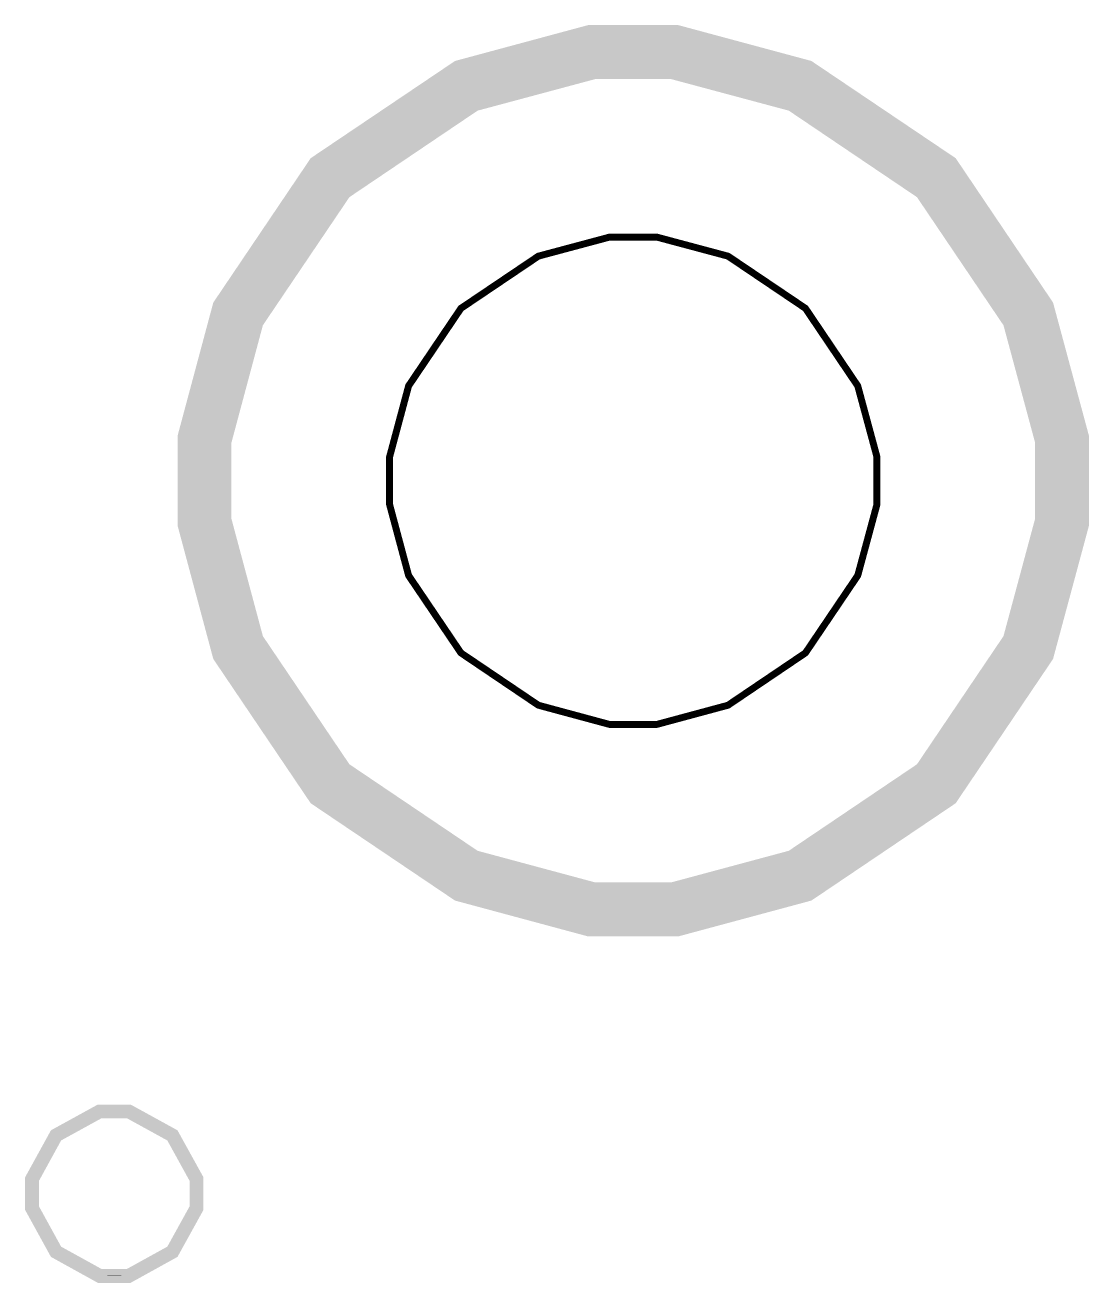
# Model space of a CAD drawing. Extents: x 0.7 to 27.4, y 1.6 to 10.2.
# Drawn here: x 1.7576 to 2.1668, y 5.4426 to 5.9266 of the extents above; entities that cross this region are included whole.
import ezdxf

# ---------------------------------------------------------------- set-up
doc = ezdxf.new("R2010")
doc.units = 0
doc.header["$MEASUREMENT"] = 0
doc.layers.add('Layer1', color=50, linetype='Continuous')

msp = doc.modelspace()

# ---------------------------------------------------------------- linework, layer by layer
at = {"color": 0}
for points, const_width in [([(1.99154, 5.91624), (1.97547, 5.91624), (1.92731, 5.90326), (1.87489, 5.86794), (1.83951, 5.81549), (1.82661, 5.76736), (1.82661, 5.75131), (1.82661, 5.73529), (1.83951, 5.68712), (1.87489, 5.63471), (1.92731, 5.59933), (1.97547, 5.58637), (1.99154, 5.58637), (2.00754, 5.58637), (2.05572, 5.59933), (2.10813, 5.63471), (2.1435, 5.68712), (2.15647, 5.73529), (2.15647, 5.75131), (2.15647, 5.76736), (2.1435, 5.81549), (2.10813, 5.86794), (2.05572, 5.90326), (2.00754, 5.91624), (1.99154, 5.91624)], 0.02067), ([(1.99154, 5.91618), (1.97547, 5.91618), (1.92731, 5.90326), (1.87489, 5.86789), (1.83951, 5.81549), (1.82661, 5.76731), (1.82661, 5.75125), (1.82661, 5.73525), (1.83951, 5.68707), (1.87489, 5.63465), (1.92731, 5.59928), (1.97547, 5.58632), (1.99154, 5.58632), (2.00754, 5.58632), (2.05572, 5.59928), (2.10813, 5.63465), (2.1435, 5.68707), (2.15647, 5.73525), (2.15647, 5.75125), (2.15647, 5.76731), (2.1435, 5.81549), (2.10813, 5.86789), (2.05572, 5.90326), (2.00754, 5.91618), (1.99154, 5.91618)], 0.02067), ([(1.99154, 5.91618), (1.97547, 5.91618), (1.92731, 5.90326), (1.87489, 5.86789), (1.83951, 5.81549), (1.82661, 5.76731), (1.82661, 5.75125), (1.82661, 5.73525), (1.83951, 5.68707), (1.87489, 5.63465), (1.92731, 5.59928), (1.97547, 5.58632), (1.99154, 5.58632), (2.00754, 5.58632), (2.05572, 5.59928), (2.10813, 5.63465), (2.1435, 5.68707), (2.15647, 5.73525), (2.15647, 5.75125), (2.15647, 5.76731), (2.1435, 5.81549), (2.10813, 5.86789), (2.05572, 5.90326), (2.00754, 5.91618), (1.99154, 5.91618)], 0.02067), ([(1.99154, 5.91618), (1.97547, 5.91618), (1.92731, 5.90326), (1.87489, 5.86789), (1.83951, 5.81549), (1.82661, 5.76731), (1.82661, 5.75125), (1.82661, 5.73525), (1.83951, 5.68707), (1.87489, 5.63465), (1.92731, 5.59928), (1.97547, 5.58632), (1.99154, 5.58632), (2.00754, 5.58632), (2.05572, 5.59928), (2.10813, 5.63465), (2.1435, 5.68707), (2.15647, 5.73525), (2.15647, 5.75125), (2.15647, 5.76731), (2.1435, 5.81549), (2.10813, 5.86789), (2.05572, 5.90326), (2.00754, 5.91618), (1.99154, 5.91618)], 0.02067), ([(1.99154, 5.91618), (1.97547, 5.91618), (1.92731, 5.90326), (1.87489, 5.86789), (1.83951, 5.81549), (1.82661, 5.76731), (1.82661, 5.75125), (1.82661, 5.73525), (1.83951, 5.68707), (1.87489, 5.63465), (1.92731, 5.59928), (1.97547, 5.58632), (1.99154, 5.58632), (2.00754, 5.58632), (2.05572, 5.59928), (2.10813, 5.63465), (2.1435, 5.68707), (2.15647, 5.73525), (2.15647, 5.75125), (2.15647, 5.76731), (2.1435, 5.81549), (2.10813, 5.86789), (2.05572, 5.90326), (2.00754, 5.91618), (1.99154, 5.91618)], 0.02067), ([(1.99154, 5.91618), (1.97547, 5.91618), (1.92731, 5.90326), (1.87489, 5.86789), (1.83951, 5.81549), (1.82661, 5.76731), (1.82661, 5.75125), (1.82661, 5.73525), (1.83951, 5.68707), (1.87489, 5.63465), (1.92731, 5.59928), (1.97547, 5.58632), (1.99154, 5.58632), (2.00754, 5.58632), (2.05572, 5.59928), (2.10813, 5.63465), (2.1435, 5.68707), (2.15647, 5.73525), (2.15647, 5.75125), (2.15647, 5.76731), (2.1435, 5.81549), (2.10813, 5.86789), (2.05572, 5.90326), (2.00754, 5.91618), (1.99154, 5.91618)], 0.02067), ([(1.99154, 5.91618), (1.97547, 5.91618), (1.92731, 5.90326), (1.87489, 5.86789), (1.83951, 5.81549), (1.82661, 5.76731), (1.82661, 5.75125), (1.82661, 5.73525), (1.83951, 5.68707), (1.87489, 5.63465), (1.92731, 5.59928), (1.97547, 5.58632), (1.99154, 5.58632), (2.00754, 5.58632), (2.05572, 5.59928), (2.10813, 5.63465), (2.1435, 5.68707), (2.15647, 5.73525), (2.15647, 5.75125), (2.15647, 5.76731), (2.1435, 5.81549), (2.10813, 5.86789), (2.05572, 5.90326), (2.00754, 5.91618), (1.99154, 5.91618)], 0.02067), ([(1.99154, 5.91618), (1.97547, 5.91618), (1.92731, 5.90326), (1.87489, 5.86789), (1.83951, 5.81549), (1.82661, 5.76731), (1.82661, 5.75125), (1.82661, 5.73525), (1.83951, 5.68707), (1.87489, 5.63465), (1.92731, 5.59928), (1.97547, 5.58632), (1.99154, 5.58632), (2.00754, 5.58632), (2.05572, 5.59928), (2.10813, 5.63465), (2.1435, 5.68707), (2.15647, 5.73525), (2.15647, 5.75125), (2.15647, 5.76731), (2.1435, 5.81549), (2.10813, 5.86789), (2.05572, 5.90326), (2.00754, 5.91618), (1.99154, 5.91618)], 0.02067), ([(1.99154, 5.91618), (1.97547, 5.91618), (1.92731, 5.90326), (1.87489, 5.86789), (1.83951, 5.81549), (1.82661, 5.76731), (1.82661, 5.75125), (1.82661, 5.73525), (1.83951, 5.68707), (1.87489, 5.63465), (1.92731, 5.59928), (1.97547, 5.58632), (1.99154, 5.58632), (2.00754, 5.58632), (2.05572, 5.59928), (2.10813, 5.63465), (2.1435, 5.68707), (2.15647, 5.73525), (2.15647, 5.75125), (2.15647, 5.76731), (2.1435, 5.81549), (2.10813, 5.86789), (2.05572, 5.90326), (2.00754, 5.91618), (1.99154, 5.91618)], 0.02067), ([(1.99154, 5.91618), (1.97547, 5.91618), (1.92731, 5.90326), (1.87489, 5.86789), (1.83951, 5.81549), (1.82661, 5.76731), (1.82661, 5.75125), (1.82661, 5.73525), (1.83951, 5.68707), (1.87489, 5.63465), (1.92731, 5.59928), (1.97547, 5.58632), (1.99154, 5.58632), (2.00754, 5.58632), (2.05572, 5.59928), (2.10813, 5.63465), (2.1435, 5.68707), (2.15647, 5.73525), (2.15647, 5.75125), (2.15647, 5.76731), (2.1435, 5.81549), (2.10813, 5.86789), (2.05572, 5.90326), (2.00754, 5.91618), (1.99154, 5.91618)], 0.02067), ([(1.99154, 5.91618), (1.97547, 5.91618), (1.92731, 5.90326), (1.87489, 5.86789), (1.83951, 5.81549), (1.82661, 5.76731), (1.82661, 5.75125), (1.82661, 5.73525), (1.83951, 5.68707), (1.87489, 5.63465), (1.92731, 5.59928), (1.97547, 5.58632), (1.99154, 5.58632), (2.00754, 5.58632), (2.05572, 5.59928), (2.10813, 5.63465), (2.1435, 5.68707), (2.15647, 5.73525), (2.15647, 5.75125), (2.15647, 5.76731), (2.1435, 5.81549), (2.10813, 5.86789), (2.05572, 5.90326), (2.00754, 5.91618), (1.99154, 5.91618)], 0.02067), ([(1.99154, 5.91618), (1.97547, 5.91618), (1.92731, 5.90326), (1.87489, 5.86789), (1.83951, 5.81549), (1.82661, 5.76731), (1.82661, 5.75125), (1.82661, 5.73525), (1.83951, 5.68707), (1.87489, 5.63465), (1.92731, 5.59928), (1.97547, 5.58632), (1.99154, 5.58632), (2.00754, 5.58632), (2.05572, 5.59928), (2.10813, 5.63465), (2.1435, 5.68707), (2.15647, 5.73525), (2.15647, 5.75125), (2.15647, 5.76731), (2.1435, 5.81549), (2.10813, 5.86789), (2.05572, 5.90326), (2.00754, 5.91618), (1.99154, 5.91618)], 0.02067), ([(1.99154, 5.91618), (1.97547, 5.91618), (1.92731, 5.90326), (1.87489, 5.86789), (1.83951, 5.81549), (1.82661, 5.76731), (1.82661, 5.75125), (1.82661, 5.73525), (1.83951, 5.68707), (1.87489, 5.63465), (1.92731, 5.59928), (1.97547, 5.58632), (1.99154, 5.58632), (2.00754, 5.58632), (2.05572, 5.59928), (2.10813, 5.63465), (2.1435, 5.68707), (2.15647, 5.73525), (2.15647, 5.75125), (2.15647, 5.76731), (2.1435, 5.81549), (2.10813, 5.86789), (2.05572, 5.90326), (2.00754, 5.91618), (1.99154, 5.91618)], 0.02067), ([(1.99154, 5.91618), (1.97547, 5.91618), (1.92731, 5.90326), (1.87489, 5.86789), (1.83951, 5.81549), (1.82661, 5.76731), (1.82661, 5.75125), (1.82661, 5.73525), (1.83951, 5.68707), (1.87489, 5.63465), (1.92731, 5.59928), (1.97547, 5.58632), (1.99154, 5.58632), (2.00754, 5.58632), (2.05572, 5.59928), (2.10813, 5.63465), (2.1435, 5.68707), (2.15647, 5.73525), (2.15647, 5.75125), (2.15647, 5.76731), (2.1435, 5.81543), (2.10813, 5.86789), (2.05572, 5.90321), (2.00754, 5.91618), (1.99154, 5.91618)], 0.02067), ([(1.99154, 5.91613), (1.97547, 5.91613), (1.92731, 5.90321), (1.87489, 5.86783), (1.83951, 5.81543), (1.82661, 5.76731), (1.82661, 5.75125), (1.82661, 5.73525), (1.83951, 5.68707), (1.87489, 5.6346), (1.92731, 5.59928), (1.97547, 5.58626), (1.99154, 5.58626), (2.00754, 5.58626), (2.05572, 5.59924), (2.10813, 5.6346), (2.1435, 5.68701), (2.15647, 5.73519), (2.15647, 5.75119), (2.15647, 5.76725), (2.1435, 5.81543), (2.10813, 5.86783), (2.05572, 5.90321), (2.00754, 5.91613), (1.99154, 5.91613)], 0.02067), ([(1.99154, 5.91613), (1.97547, 5.91613), (1.92731, 5.90321), (1.87489, 5.86783), (1.83951, 5.81543), (1.82661, 5.76725), (1.82661, 5.75119), (1.82661, 5.73519), (1.83951, 5.68701), (1.87489, 5.6346), (1.92731, 5.59924), (1.97547, 5.58626), (1.99154, 5.58626), (2.00754, 5.58626), (2.05572, 5.59924), (2.10813, 5.6346), (2.1435, 5.68701), (2.15647, 5.73519), (2.15647, 5.75119), (2.15647, 5.76725), (2.1435, 5.81543), (2.10813, 5.86783), (2.05572, 5.90321), (2.00754, 5.91613), (1.99154, 5.91613)], 0.02067), ([(1.99154, 5.91613), (1.97547, 5.91613), (1.92731, 5.90321), (1.87489, 5.86783), (1.83951, 5.81543), (1.82661, 5.76725), (1.82661, 5.75119), (1.82661, 5.73519), (1.83951, 5.68701), (1.87489, 5.6346), (1.92731, 5.59924), (1.97547, 5.58626), (1.99154, 5.58626), (2.00754, 5.58626), (2.05572, 5.59924), (2.10813, 5.6346), (2.1435, 5.68701), (2.15647, 5.73519), (2.15647, 5.75119), (2.15647, 5.76725), (2.1435, 5.81543), (2.10813, 5.86783), (2.05572, 5.90321), (2.00754, 5.91613), (1.99154, 5.91613)], 0.02067), ([(1.99154, 5.91613), (1.97547, 5.91613), (1.92731, 5.90321), (1.87489, 5.86783), (1.83951, 5.81543), (1.82661, 5.76725), (1.82661, 5.75119), (1.82661, 5.73519), (1.83951, 5.68701), (1.87489, 5.6346), (1.92731, 5.59924), (1.97547, 5.58626), (1.99154, 5.58626), (2.00754, 5.58626), (2.05572, 5.59924), (2.10813, 5.6346), (2.1435, 5.68701), (2.15647, 5.73519), (2.15647, 5.75119), (2.15647, 5.76725), (2.1435, 5.81543), (2.10813, 5.86783), (2.05572, 5.90321), (2.00754, 5.91613), (1.99154, 5.91613)], 0.02067), ([(1.99154, 5.91613), (1.97547, 5.91613), (1.92731, 5.90321), (1.87489, 5.86783), (1.83951, 5.81543), (1.82661, 5.76725), (1.82661, 5.75119), (1.82661, 5.73519), (1.83951, 5.68701), (1.87489, 5.6346), (1.92731, 5.59924), (1.97547, 5.58626), (1.99154, 5.58626), (2.00754, 5.58626), (2.05572, 5.59924), (2.10813, 5.6346), (2.1435, 5.68701), (2.15647, 5.73519), (2.15647, 5.75119), (2.15647, 5.76725), (2.1435, 5.81543), (2.10813, 5.86783), (2.05572, 5.90321), (2.00754, 5.91613), (1.99154, 5.91613)], 0.02067), ([(1.99154, 5.91613), (1.97547, 5.91613), (1.92731, 5.90321), (1.87489, 5.86783), (1.83951, 5.81543), (1.82661, 5.76725), (1.82661, 5.75119), (1.82661, 5.73519), (1.83951, 5.68701), (1.87489, 5.6346), (1.92731, 5.59924), (1.97547, 5.58626), (1.99154, 5.58626), (2.00754, 5.58626), (2.05572, 5.59924), (2.10813, 5.6346), (2.1435, 5.68701), (2.15647, 5.73519), (2.15647, 5.75119), (2.15647, 5.76725), (2.1435, 5.81543), (2.10813, 5.86783), (2.05572, 5.90321), (2.00754, 5.91613), (1.99154, 5.91613)], 0.02067), ([(1.99154, 5.91613), (1.97547, 5.91613), (1.92731, 5.90321), (1.87489, 5.86783), (1.83951, 5.81543), (1.82661, 5.76725), (1.82661, 5.75119), (1.82661, 5.73519), (1.83951, 5.68701), (1.87489, 5.6346), (1.92731, 5.59924), (1.97547, 5.58626), (1.99154, 5.58626), (2.00754, 5.58626), (2.05572, 5.59924), (2.10813, 5.6346), (2.1435, 5.68701), (2.15647, 5.73519), (2.15647, 5.75119), (2.15647, 5.76725), (2.1435, 5.81543), (2.10813, 5.86783), (2.05572, 5.90321), (2.00754, 5.91613), (1.99154, 5.91613)], 0.02067), ([(1.99154, 5.91618), (1.99154, 5.91613), (1.99154, 5.91618)], 0.02067), ([(1.99154, 5.845), (1.98236, 5.845), (1.95503, 5.83768), (1.92524, 5.8176), (1.90511, 5.78776), (1.89779, 5.76042), (1.89779, 5.75125), (1.89779, 5.74214), (1.90511, 5.71479), (1.92524, 5.685), (1.95503, 5.66488), (1.98236, 5.6575), (1.99154, 5.6575), (2.00065, 5.6575), (2.028, 5.66488), (2.05778, 5.685), (2.0779, 5.71479), (2.08529, 5.74214), (2.08529, 5.75125), (2.08529, 5.76042), (2.0779, 5.78776), (2.05778, 5.8176), (2.028, 5.83768), (2.00065, 5.845), (1.99154, 5.845)], 0.00266), ([(1.99154, 5.845), (1.98236, 5.845), (1.95503, 5.83768), (1.92524, 5.8176), (1.90511, 5.78776), (1.89779, 5.76042), (1.89779, 5.75125), (1.89779, 5.74214), (1.90511, 5.71479), (1.92524, 5.685), (1.95503, 5.66488), (1.98236, 5.6575), (1.99154, 5.6575), (2.00065, 5.6575), (2.028, 5.66488), (2.05778, 5.685), (2.0779, 5.71479), (2.08529, 5.74214), (2.08529, 5.75125), (2.08529, 5.76042), (2.0779, 5.78776), (2.05778, 5.8176), (2.028, 5.83768), (2.00065, 5.845), (1.99154, 5.845)], 0.00266), ([(1.99154, 5.845), (1.98236, 5.845), (1.95503, 5.83768), (1.92524, 5.8176), (1.90511, 5.78776), (1.89779, 5.76042), (1.89779, 5.75125), (1.89779, 5.74214), (1.90511, 5.71479), (1.92524, 5.685), (1.95503, 5.66488), (1.98236, 5.6575), (1.99154, 5.6575), (2.00065, 5.6575), (2.028, 5.66488), (2.05778, 5.685), (2.0779, 5.71479), (2.08529, 5.74214), (2.08529, 5.75125), (2.08529, 5.76042), (2.0779, 5.78776), (2.05778, 5.8176), (2.028, 5.83768), (2.00065, 5.845), (1.99154, 5.845)], 0.00266), ([(1.99154, 5.845), (1.98236, 5.845), (1.95503, 5.83768), (1.92524, 5.8176), (1.90511, 5.78776), (1.89779, 5.76042), (1.89779, 5.75125), (1.89779, 5.74214), (1.90511, 5.71479), (1.92524, 5.685), (1.95503, 5.66488), (1.98236, 5.6575), (1.99154, 5.6575), (2.00065, 5.6575), (2.028, 5.66488), (2.05778, 5.685), (2.0779, 5.71479), (2.08529, 5.74214), (2.08529, 5.75125), (2.08529, 5.76042), (2.0779, 5.78776), (2.05778, 5.8176), (2.028, 5.83768), (2.00065, 5.845), (1.99154, 5.845)], 0.00266), ([(1.99154, 5.845), (1.98236, 5.845), (1.95503, 5.83768), (1.92524, 5.8176), (1.90511, 5.78776), (1.89779, 5.76042), (1.89779, 5.75125), (1.89779, 5.74214), (1.90511, 5.71479), (1.92524, 5.685), (1.95503, 5.66488), (1.98236, 5.6575), (1.99154, 5.6575), (2.00065, 5.6575), (2.028, 5.66488), (2.05778, 5.685), (2.0779, 5.71479), (2.08529, 5.74214), (2.08529, 5.75125), (2.08529, 5.76042), (2.0779, 5.78776), (2.05778, 5.8176), (2.028, 5.83768), (2.00065, 5.845), (1.99154, 5.845)], 0.00266), ([(1.99154, 5.845), (1.98236, 5.845), (1.95503, 5.83768), (1.92524, 5.8176), (1.90511, 5.78776), (1.89779, 5.76042), (1.89779, 5.75125), (1.89779, 5.74214), (1.90511, 5.71479), (1.92524, 5.685), (1.95503, 5.66488), (1.98236, 5.6575), (1.99154, 5.6575), (2.00065, 5.6575), (2.028, 5.66488), (2.05778, 5.685), (2.0779, 5.71479), (2.08529, 5.74214), (2.08529, 5.75125), (2.08529, 5.76042), (2.0779, 5.78776), (2.05778, 5.8176), (2.028, 5.83768), (2.00065, 5.845), (1.99154, 5.845)], 0.00266), ([(1.99154, 5.845), (1.98236, 5.845), (1.95503, 5.83768), (1.92524, 5.8176), (1.90511, 5.78776), (1.89779, 5.76042), (1.89779, 5.75125), (1.89779, 5.74214), (1.90511, 5.71479), (1.92524, 5.685), (1.95503, 5.66488), (1.98236, 5.6575), (1.99154, 5.6575), (2.00065, 5.6575), (2.028, 5.66488), (2.05778, 5.685), (2.0779, 5.71479), (2.08529, 5.74214), (2.08529, 5.75125), (2.08529, 5.76042), (2.0779, 5.78776), (2.05778, 5.8176), (2.028, 5.83768), (2.00065, 5.845), (1.99154, 5.845)], 0.00266), ([(1.99154, 5.845), (1.98236, 5.845), (1.95503, 5.83768), (1.92524, 5.8176), (1.90511, 5.78776), (1.89779, 5.76042), (1.89779, 5.75125), (1.89779, 5.74214), (1.90511, 5.71479), (1.92524, 5.685), (1.95503, 5.66488), (1.98236, 5.6575), (1.99154, 5.6575), (2.00065, 5.6575), (2.028, 5.66488), (2.05778, 5.685), (2.0779, 5.71479), (2.08529, 5.74214), (2.08529, 5.75125), (2.08529, 5.76042), (2.0779, 5.78776), (2.05778, 5.8176), (2.028, 5.83768), (2.00065, 5.845), (1.99154, 5.845)], 0.00266), ([(1.99154, 5.845), (1.98236, 5.845), (1.95503, 5.83768), (1.92524, 5.8176), (1.90511, 5.78776), (1.89779, 5.76042), (1.89779, 5.75125), (1.89779, 5.74214), (1.90511, 5.71479), (1.92524, 5.685), (1.95503, 5.66488), (1.98236, 5.6575), (1.99154, 5.6575), (2.00065, 5.6575), (2.028, 5.66488), (2.05778, 5.685), (2.0779, 5.71479), (2.08529, 5.74214), (2.08529, 5.75125), (2.08529, 5.76042), (2.0779, 5.78776), (2.05778, 5.8176), (2.028, 5.83768), (2.00065, 5.845), (1.99154, 5.845)], 0.00266), ([(1.99154, 5.845), (1.98236, 5.845), (1.95503, 5.83768), (1.92524, 5.8176), (1.90511, 5.78776), (1.89779, 5.76042), (1.89779, 5.75125), (1.89779, 5.74214), (1.90511, 5.71479), (1.92524, 5.685), (1.95503, 5.66488), (1.98236, 5.6575), (1.99154, 5.6575), (2.00065, 5.6575), (2.028, 5.66488), (2.05778, 5.685), (2.0779, 5.71479), (2.08529, 5.74214), (2.08529, 5.75125), (2.08529, 5.76042), (2.0779, 5.78776), (2.05778, 5.8176), (2.028, 5.83768), (2.00065, 5.845), (1.99154, 5.845)], 0.00266), ([(1.99154, 5.845), (1.98236, 5.845), (1.95503, 5.83768), (1.92524, 5.8176), (1.90511, 5.78776), (1.89779, 5.76042), (1.89779, 5.75125), (1.89779, 5.74214), (1.90511, 5.71479), (1.92524, 5.685), (1.95503, 5.66488), (1.98236, 5.6575), (1.99154, 5.6575), (2.00065, 5.6575), (2.028, 5.66488), (2.05778, 5.685), (2.0779, 5.71479), (2.08529, 5.74214), (2.08529, 5.75125), (2.08529, 5.76042), (2.0779, 5.78776), (2.05778, 5.8176), (2.028, 5.83768), (2.00065, 5.845), (1.99154, 5.845)], 0.00266), ([(1.99154, 5.845), (1.98236, 5.845), (1.95503, 5.83768), (1.92524, 5.8176), (1.90511, 5.78776), (1.89779, 5.76042), (1.89779, 5.75125), (1.89779, 5.74214), (1.90511, 5.71479), (1.92524, 5.685), (1.95503, 5.66488), (1.98236, 5.6575), (1.99154, 5.6575), (2.00065, 5.6575), (2.028, 5.66488), (2.05778, 5.685), (2.0779, 5.71479), (2.08529, 5.74214), (2.08529, 5.75125), (2.08529, 5.76042), (2.0779, 5.78776), (2.05778, 5.8176), (2.028, 5.83768), (2.00065, 5.845), (1.99154, 5.845)], 0.00266), ([(1.99154, 5.845), (1.98236, 5.845), (1.95503, 5.83768), (1.92524, 5.8176), (1.90511, 5.78776), (1.89779, 5.76042), (1.89779, 5.75125), (1.89779, 5.74214), (1.90511, 5.71479), (1.92524, 5.685), (1.95503, 5.66488), (1.98236, 5.6575), (1.99154, 5.6575), (2.00065, 5.6575), (2.028, 5.66488), (2.05778, 5.685), (2.0779, 5.71479), (2.08529, 5.74214), (2.08529, 5.75125), (2.08529, 5.76042), (2.0779, 5.78776), (2.05778, 5.8176), (2.028, 5.83768), (2.00065, 5.845), (1.99154, 5.845)], 0.00266), ([(1.99154, 5.845), (1.98236, 5.845), (1.95503, 5.83768), (1.92524, 5.8176), (1.90511, 5.78776), (1.89779, 5.76042), (1.89779, 5.75125), (1.89779, 5.74214), (1.90511, 5.71479), (1.92524, 5.685), (1.95503, 5.66488), (1.98236, 5.6575), (1.99154, 5.6575), (2.00065, 5.6575), (2.028, 5.66488), (2.05778, 5.685), (2.0779, 5.71479), (2.08529, 5.74214), (2.08529, 5.75125), (2.08529, 5.76042), (2.0779, 5.78776), (2.05778, 5.8176), (2.028, 5.83768), (2.00065, 5.845), (1.99154, 5.845)], 0.00266), ([(1.99154, 5.845), (1.98236, 5.845), (1.95503, 5.83768), (1.92524, 5.8176), (1.90511, 5.78776), (1.89779, 5.76042), (1.89779, 5.75125), (1.89779, 5.74214), (1.90511, 5.71479), (1.92524, 5.685), (1.95503, 5.66488), (1.98236, 5.6575), (1.99154, 5.6575), (2.00065, 5.6575), (2.028, 5.66488), (2.05778, 5.685), (2.0779, 5.71479), (2.08529, 5.74214), (2.08529, 5.75125), (2.08529, 5.76042), (2.0779, 5.78776), (2.05778, 5.8176), (2.028, 5.83768), (2.00065, 5.845), (1.99154, 5.845)], 0.00266), ([(1.99154, 5.845), (1.98236, 5.845), (1.95503, 5.83768), (1.92524, 5.8176), (1.90511, 5.78776), (1.89779, 5.76042), (1.89779, 5.75125), (1.89779, 5.74214), (1.90511, 5.71479), (1.92524, 5.685), (1.95503, 5.66488), (1.98236, 5.6575), (1.99154, 5.6575), (2.00065, 5.6575), (2.028, 5.66488), (2.05778, 5.685), (2.0779, 5.71479), (2.08529, 5.74214), (2.08529, 5.75125), (2.08529, 5.76042), (2.0779, 5.78776), (2.05778, 5.8176), (2.028, 5.83768), (2.00065, 5.845), (1.99154, 5.845)], 0.00266), ([(1.99154, 5.845), (1.98236, 5.845), (1.95503, 5.83768), (1.92524, 5.8176), (1.90511, 5.78776), (1.89779, 5.76042), (1.89779, 5.75125), (1.89779, 5.74214), (1.90511, 5.71479), (1.92524, 5.685), (1.95503, 5.66488), (1.98236, 5.6575), (1.99154, 5.6575), (2.00065, 5.6575), (2.028, 5.66488), (2.05778, 5.685), (2.0779, 5.71479), (2.08529, 5.74214), (2.08529, 5.75125), (2.08529, 5.76042), (2.0779, 5.78776), (2.05778, 5.8176), (2.028, 5.83768), (2.00065, 5.845), (1.99154, 5.845)], 0.00266), ([(1.99154, 5.845), (1.98236, 5.845), (1.95503, 5.83768), (1.92524, 5.8176), (1.90511, 5.78776), (1.89779, 5.76042), (1.89779, 5.75125), (1.89779, 5.74214), (1.90511, 5.71479), (1.92524, 5.685), (1.95503, 5.66488), (1.98236, 5.6575), (1.99154, 5.6575), (2.00065, 5.6575), (2.028, 5.66488), (2.05778, 5.685), (2.0779, 5.71479), (2.08529, 5.74214), (2.08529, 5.75125), (2.08529, 5.76042), (2.0779, 5.78776), (2.05778, 5.8176), (2.028, 5.83768), (2.00065, 5.845), (1.99154, 5.845)], 0.00266), ([(1.99154, 5.845), (1.98236, 5.845), (1.95503, 5.83768), (1.92524, 5.8176), (1.90511, 5.78776), (1.89779, 5.76042), (1.89779, 5.75125), (1.89779, 5.74214), (1.90511, 5.71479), (1.92524, 5.685), (1.95503, 5.66488), (1.98236, 5.6575), (1.99154, 5.6575), (2.00065, 5.6575), (2.028, 5.66488), (2.05778, 5.685), (2.0779, 5.71479), (2.08529, 5.74214), (2.08529, 5.75125), (2.08529, 5.76042), (2.0779, 5.78776), (2.05778, 5.8176), (2.028, 5.83768), (2.00065, 5.845), (1.99154, 5.845)], 0.00266), ([(1.99154, 5.845), (1.98236, 5.845), (1.95503, 5.83768), (1.92524, 5.8176), (1.90511, 5.78776), (1.89779, 5.76042), (1.89779, 5.75125), (1.89779, 5.74214), (1.90511, 5.71479), (1.92524, 5.685), (1.95503, 5.66488), (1.98236, 5.6575), (1.99154, 5.6575), (2.00065, 5.6575), (2.028, 5.66488), (2.05778, 5.685), (2.0779, 5.71479), (2.08529, 5.74214), (2.08529, 5.75125), (2.08529, 5.76042), (2.0779, 5.78776), (2.05778, 5.8176), (2.028, 5.83768), (2.00065, 5.845), (1.99154, 5.845)], 0.00266), ([(1.99154, 5.845), (1.98236, 5.845), (1.95503, 5.83768), (1.92524, 5.8176), (1.90511, 5.78776), (1.89779, 5.76042), (1.89779, 5.75125), (1.89779, 5.74214), (1.90511, 5.71479), (1.92524, 5.685), (1.95503, 5.66488), (1.98236, 5.6575), (1.99154, 5.6575), (2.00065, 5.6575), (2.028, 5.66488), (2.05778, 5.685), (2.0779, 5.71479), (2.08529, 5.74214), (2.08529, 5.75125), (2.08529, 5.76042), (2.0779, 5.78776), (2.05778, 5.8176), (2.028, 5.83768), (2.00065, 5.845), (1.99154, 5.845)], 0.00266)]:
    msp.add_lwpolyline(points, close=True, dxfattribs=dict(at, const_width=const_width))
at = {"color": 0, "const_width": 0.02067}
for points in [[(1.99154, 5.91624), (1.99154, 5.91613)], [(1.82661, 5.75125), (1.82661, 5.75119)], [(2.15647, 5.75125), (2.15647, 5.75119)], [(1.99154, 5.58632), (1.99154, 5.58626)]]:
    msp.add_lwpolyline(points, dxfattribs=at)
at = {"layer": 'Layer1', "color": 2, "const_width": 0.00531}
for points in [[(1.79189, 5.50857), (1.78624, 5.50857), (1.76947, 5.49935), (1.76025, 5.48258), (1.76025, 5.47694), (1.76025, 5.47136), (1.76947, 5.45458), (1.78624, 5.44532), (1.79189, 5.44532), (1.79747, 5.44532), (1.81424, 5.45458), (1.82351, 5.47136), (1.82351, 5.47694), (1.82351, 5.48258), (1.81424, 5.49935), (1.79747, 5.50857), (1.79189, 5.50857)], [(1.79189, 5.50857), (1.78624, 5.50857), (1.76947, 5.49935), (1.76025, 5.48258), (1.76025, 5.47694), (1.76025, 5.47136), (1.76947, 5.45458), (1.78624, 5.44526), (1.79189, 5.44526), (1.79747, 5.44526), (1.81424, 5.45458), (1.82351, 5.47136), (1.82351, 5.47694), (1.82351, 5.48258), (1.81424, 5.49935), (1.79747, 5.50857), (1.79189, 5.50857)], [(1.79189, 5.50857), (1.78624, 5.50857), (1.76947, 5.49935), (1.76025, 5.48258), (1.76025, 5.47694), (1.76025, 5.47136), (1.76947, 5.45458), (1.78624, 5.44526), (1.79189, 5.44526), (1.79747, 5.44526), (1.81424, 5.45458), (1.82351, 5.47136), (1.82351, 5.47694), (1.82351, 5.48258), (1.81424, 5.49935), (1.79747, 5.50857), (1.79189, 5.50857)], [(1.79189, 5.50857), (1.78624, 5.50857), (1.76947, 5.49935), (1.76025, 5.48258), (1.76025, 5.47694), (1.76025, 5.47136), (1.76947, 5.45458), (1.78624, 5.44526), (1.79189, 5.44526), (1.79747, 5.44526), (1.81424, 5.45458), (1.82351, 5.47136), (1.82351, 5.47694), (1.82351, 5.48258), (1.81424, 5.49935), (1.79747, 5.50857), (1.79189, 5.50857)], [(1.79189, 5.50857), (1.78624, 5.50857), (1.76947, 5.49935), (1.76025, 5.48258), (1.76025, 5.47694), (1.76025, 5.47136), (1.76947, 5.45454), (1.78624, 5.44526), (1.79189, 5.44526), (1.79747, 5.44526), (1.81424, 5.45454), (1.82351, 5.47136), (1.82351, 5.47694), (1.82351, 5.48258), (1.81424, 5.49935), (1.79747, 5.50857), (1.79189, 5.50857)], [(1.79189, 5.50857), (1.78624, 5.50857), (1.76947, 5.49935), (1.76025, 5.48258), (1.76025, 5.47694), (1.76025, 5.47136), (1.76947, 5.45454), (1.78624, 5.44526), (1.79189, 5.44526), (1.79747, 5.44526), (1.81424, 5.45454), (1.82351, 5.47136), (1.82351, 5.47694), (1.82351, 5.48258), (1.81424, 5.49935), (1.79747, 5.50857), (1.79189, 5.50857)], [(1.79189, 5.50857), (1.78624, 5.50857), (1.76947, 5.49935), (1.76025, 5.48258), (1.76025, 5.47694), (1.76025, 5.47136), (1.76947, 5.45454), (1.78624, 5.44526), (1.79189, 5.44526), (1.79747, 5.44526), (1.81424, 5.45454), (1.82351, 5.47136), (1.82351, 5.47694), (1.82351, 5.48258), (1.81424, 5.49935), (1.79747, 5.50857), (1.79189, 5.50857)], [(1.79189, 5.50857), (1.78624, 5.50857), (1.76947, 5.49935), (1.76025, 5.48258), (1.76025, 5.47694), (1.76025, 5.47136), (1.76947, 5.45454), (1.78624, 5.44526), (1.79189, 5.44526), (1.79747, 5.44526), (1.81424, 5.45454), (1.82351, 5.47136), (1.82351, 5.47694), (1.82351, 5.48258), (1.81424, 5.49935), (1.79747, 5.50857), (1.79189, 5.50857)], [(1.79189, 5.50857), (1.78624, 5.50857), (1.76947, 5.49935), (1.76025, 5.48258), (1.76025, 5.47694), (1.76025, 5.47136), (1.76947, 5.45454), (1.78624, 5.44526), (1.79189, 5.44526), (1.79747, 5.44526), (1.81424, 5.45454), (1.82351, 5.47136), (1.82351, 5.47694), (1.82351, 5.48258), (1.81424, 5.49935), (1.79747, 5.50857), (1.79189, 5.50857)], [(1.79189, 5.50857), (1.78624, 5.50857), (1.76947, 5.49935), (1.76025, 5.48258), (1.76025, 5.47694), (1.76025, 5.47136), (1.76947, 5.45454), (1.78624, 5.44526), (1.79189, 5.44526), (1.79747, 5.44526), (1.81424, 5.45454), (1.82351, 5.47136), (1.82351, 5.47694), (1.82351, 5.48258), (1.81424, 5.49935), (1.79747, 5.50857), (1.79189, 5.50857)], [(1.79189, 5.50857), (1.78624, 5.50857), (1.76947, 5.49935), (1.76025, 5.48258), (1.76025, 5.47694), (1.76025, 5.47136), (1.76947, 5.45454), (1.78624, 5.44526), (1.79189, 5.44526), (1.79747, 5.44526), (1.81424, 5.45454), (1.82351, 5.47136), (1.82351, 5.47694), (1.82351, 5.48258), (1.81424, 5.49935), (1.79747, 5.50857), (1.79189, 5.50857)], [(1.79189, 5.50857), (1.78624, 5.50857), (1.76947, 5.49935), (1.76025, 5.48258), (1.76025, 5.47694), (1.76025, 5.47136), (1.76947, 5.45454), (1.78624, 5.44526), (1.79189, 5.44526), (1.79747, 5.44526), (1.81424, 5.45454), (1.82351, 5.47136), (1.82351, 5.47694), (1.82351, 5.48258), (1.81424, 5.49935), (1.79747, 5.50857), (1.79189, 5.50857)], [(1.79189, 5.50857), (1.78624, 5.50857), (1.76947, 5.49935), (1.76025, 5.48258), (1.76025, 5.47694), (1.76025, 5.47136), (1.76947, 5.45454), (1.78624, 5.44526), (1.79189, 5.44526), (1.79747, 5.44526), (1.81424, 5.45454), (1.82351, 5.47136), (1.82351, 5.47694), (1.82351, 5.48258), (1.81424, 5.49935), (1.79747, 5.50857), (1.79189, 5.50857)], [(1.79189, 5.50857), (1.78624, 5.50857), (1.76947, 5.49935), (1.76025, 5.48258), (1.76025, 5.47694), (1.76025, 5.47136), (1.76947, 5.45454), (1.78624, 5.44526), (1.79189, 5.44526), (1.79747, 5.44526), (1.81424, 5.45454), (1.82351, 5.47136), (1.82351, 5.47694), (1.82351, 5.48258), (1.81424, 5.49935), (1.79747, 5.50857), (1.79189, 5.50857)], [(1.79189, 5.50857), (1.78624, 5.50857), (1.76947, 5.49935), (1.76025, 5.48258), (1.76025, 5.47694), (1.76025, 5.47136), (1.76947, 5.45454), (1.78624, 5.44526), (1.79189, 5.44526), (1.79747, 5.44526), (1.81424, 5.45454), (1.82351, 5.47136), (1.82351, 5.47694), (1.82351, 5.48258), (1.81424, 5.49935), (1.79747, 5.50857), (1.79189, 5.50857)], [(1.79189, 5.50857), (1.78624, 5.50857), (1.76947, 5.49935), (1.76025, 5.48253), (1.76025, 5.47689), (1.76025, 5.47131), (1.76947, 5.45454), (1.78624, 5.44526), (1.79189, 5.44526), (1.79747, 5.44526), (1.81424, 5.45454), (1.82351, 5.47131), (1.82351, 5.47689), (1.82351, 5.48253), (1.81424, 5.49935), (1.79747, 5.50857), (1.79189, 5.50857)], [(1.79189, 5.50857), (1.78624, 5.50857), (1.76947, 5.49935), (1.76025, 5.48253), (1.76025, 5.47689), (1.76025, 5.47131), (1.76947, 5.45454), (1.78624, 5.44526), (1.79189, 5.44526), (1.79747, 5.44526), (1.81424, 5.45454), (1.82351, 5.47131), (1.82351, 5.47689), (1.82351, 5.48253), (1.81424, 5.49935), (1.79747, 5.50857), (1.79189, 5.50857)], [(1.79189, 5.50857), (1.78624, 5.50857), (1.76947, 5.49935), (1.76025, 5.48253), (1.76025, 5.47689), (1.76025, 5.47131), (1.76947, 5.45454), (1.78624, 5.44526), (1.79189, 5.44526), (1.79747, 5.44526), (1.81424, 5.45454), (1.82351, 5.47131), (1.82351, 5.47689), (1.82351, 5.48253), (1.81424, 5.49935), (1.79747, 5.50857), (1.79189, 5.50857)], [(1.79189, 5.50857), (1.78624, 5.50857), (1.76947, 5.49935), (1.76025, 5.48253), (1.76025, 5.47689), (1.76025, 5.47131), (1.76947, 5.45454), (1.78624, 5.44526), (1.79189, 5.44526), (1.79747, 5.44526), (1.81424, 5.45454), (1.82351, 5.47131), (1.82351, 5.47689), (1.82351, 5.48253), (1.81424, 5.49935), (1.79747, 5.50857), (1.79189, 5.50857)], [(1.79189, 5.50857), (1.78624, 5.50857), (1.76947, 5.49935), (1.76025, 5.48253), (1.76025, 5.47689), (1.76025, 5.47131), (1.76947, 5.45454), (1.78624, 5.44526), (1.79189, 5.44526), (1.79747, 5.44526), (1.81424, 5.45454), (1.82351, 5.47131), (1.82351, 5.47689), (1.82351, 5.48253), (1.81424, 5.49935), (1.79747, 5.50857), (1.79189, 5.50857)], [(1.79189, 5.50857), (1.78624, 5.50857), (1.76947, 5.49935), (1.76025, 5.48253), (1.76025, 5.47689), (1.76025, 5.47131), (1.76947, 5.45454), (1.78624, 5.44526), (1.79189, 5.44526), (1.79747, 5.44526), (1.81424, 5.45454), (1.82351, 5.47131), (1.82351, 5.47689), (1.82351, 5.48253), (1.81424, 5.49935), (1.79747, 5.50857), (1.79189, 5.50857)]]:
    msp.add_lwpolyline(points, close=True, dxfattribs=at)
for points in [[(1.82351, 5.47694), (1.82351, 5.47689)], [(1.79189, 5.44532), (1.79189, 5.44526)]]:
    msp.add_lwpolyline(points, dxfattribs=at)

doc.saveas('drawing.dxf')
